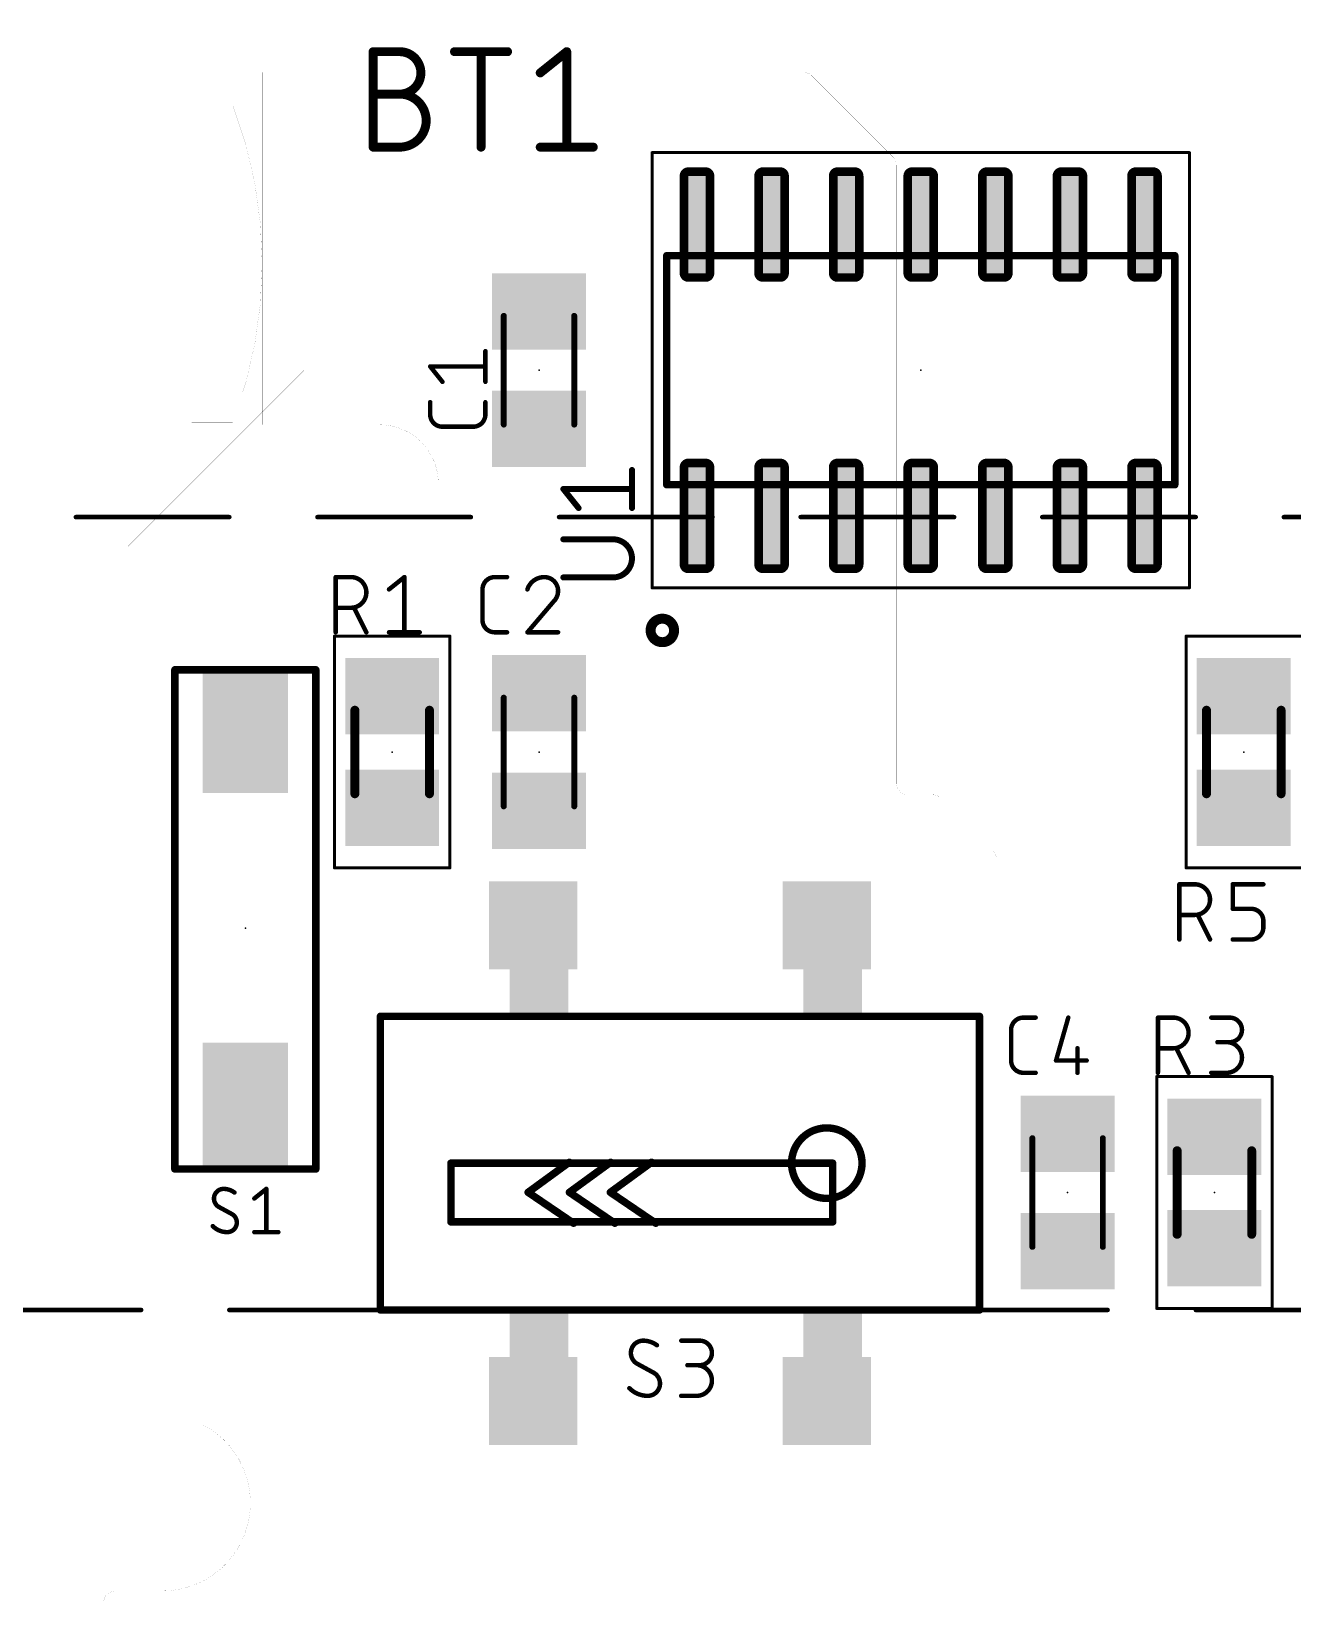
# Model space of a CAD drawing. Extents: x 19 to 519, y 6 to 365.
# Drawn here: x 78.36 to 99.82, y 178.72 to 205.76 of the extents above; entities that cross this region are included whole.
import ezdxf

# ---------------------------------------------------------------- set-up
doc = ezdxf.new("R2010")
doc.units = 0
for name, color, linetype in [('1', 12, 'CONTINUOUS'), ('120', 30, 'CONTINUOUS'), ('20', 31, 'CONTINUOUS'), ('21', 7, 'CONTINUOUS'), ('23', 53, 'CONTINUOUS'), ('25', 7, 'CONTINUOUS'), ('39', 12, 'CONTINUOUS'), ('44', 7, 'CONTINUOUS'), ('47', 7, 'CONTINUOUS'), ('51', 7, 'CONTINUOUS')]:
    doc.layers.add(name, color=color, linetype=linetype)

# ---------------------------------------------------------------- blocks, each defined once
blk = doc.blocks.new('RECT')
blk.add_solid([(-0.5, -0.5), (0.5, -0.5), (-0.5, 0.5), (0.5, 0.5)])
blk = doc.blocks.new('RECT312000X94400R50')
at = {"const_width": 0.1475}
blk.add_lwpolyline([(0.9012, -0.1475), (0.9012, 0.1475, 0.4142), (0.8275, 0.2213), (-0.8275, 0.2213, 0.4142), (-0.9012, 0.1475), (-0.9012, -0.1475, 0.4142), (-0.8275, -0.2213), (0.8275, -0.2213, 0.4142)], format="xyb", close=True, dxfattribs=at)
blk.add_solid([(-0.8529, -0.1729), (0.8529, -0.1729), (-0.8529, 0.1729), (0.8529, 0.1729)])

msp = doc.modelspace()

# ---------------------------------------------------------------- linework, layer by layer
at = {"layer": '120', "const_width": 0.001}
for points in [[(81.2865, 204.5162), (81.2865, 235.0661)], [(79.5865, 182.7161), (79.5865, 234.5661)], [(81.0865, 234.5661), (81.0865, 182.7161)], [(82.2865, 205.0715), (82.2865, 199.0715)], [(91.5037, 205.0715), (82.2865, 205.0715)], [(93.028, 203.6301), (91.6451, 205.0129)], [(81.2865, 204.5162), (81.0865, 204.5162)], [(81.7865, 204.5162), (81.2865, 204.5162)], [(81.7865, 204.5162), (81.7865, 199.1167)], [(93.0865, 197.0414), (93.0865, 203.4887)], [(81.0865, 199.1162), (81.2865, 199.1162)], [(81.2865, 199.1162), (81.7865, 199.1162)], [(81.2865, 182.0428), (81.2865, 199.1162)], [(82.2865, 199.0715), (84.2865, 199.0715)], [(85.2865, 198.0715), (85.2865, 197.0414)], [(93.0865, 197.0414), (85.2865, 197.0414)], [(85.2865, 195.5564), (85.2865, 197.0414)], [(93.0865, 197.0414), (93.0865, 195.5564)], [(93.0865, 195.5564), (85.2865, 195.5564)], [(85.2865, 195.5564), (85.2865, 194.3008)], [(93.0865, 194.3008), (93.0865, 195.5564)], [(93.0865, 194.3008), (85.2865, 194.3008)], [(85.2865, 194.2301), (85.2865, 194.3008)], [(93.0865, 194.2301), (85.2865, 194.2301)], [(85.2865, 194.2301), (85.2865, 178.9161)], [(93.0865, 194.3008), (93.0865, 194.2301)], [(93.0865, 192.9715), (93.0865, 194.2301)], [(93.7037, 192.7715), (93.2865, 192.7715)], [(94.728, 191.8301), (93.8451, 192.7129)], [(94.7865, 175.5185), (94.7865, 191.6887)], [(79.5865, 182.2161), (79.5865, 182.7161)], [(79.5865, 182.7161), (81.0865, 182.7161)], [(81.0865, 182.7161), (81.0865, 182.2161)], [(79.5865, 122.3162), (79.5865, 182.2161)], [(79.5865, 182.2161), (81.0865, 182.2161)], [(81.1276, 182.2161), (81.0865, 182.2161)], [(80.5865, 179.2161), (79.7865, 179.2161)], [(85.2865, 178.9161), (79.5865, 178.9161)], [(85.2865, 178.9161), (85.2865, 144.0161)]]:
    msp.add_lwpolyline(points, dxfattribs=at)
at = {"layer": '120'}
for points, const_width in [([(82.2865, 205.0718, 1), (82.2865, 205.0713)], 0.0005), ([(82.2868, 205.0715, 1), (82.2863, 205.0715)], 0.0005), ([(91.6451, 205.0129, 0.1989), (91.5037, 205.0715)], 0.001), ([(91.5037, 205.0718, 1), (91.5037, 205.0713)], 0.0005), ([(91.5037, 205.0713, 1), (91.5037, 205.0718)], 0.0005), ([(91.6453, 205.0131, 1), (91.6449, 205.0128)], 0.0005), ([(91.6449, 205.0128, 1), (91.6453, 205.0131)], 0.0005), ([(81.0865, 204.5164, 1), (81.0865, 204.5159)], 0.0005), ([(81.2865, 204.5164, 1), (81.2865, 204.5159)], 0.0005), ([(81.2863, 204.5162, 1), (81.2868, 204.5162)], 0.0005), ([(81.2865, 204.5159, 1), (81.2865, 204.5164)], 0.0005), ([(81.7868, 204.5162, 1), (81.7863, 204.5161)], 0.0005), ([(81.7865, 199.1161, 0.1852), (81.7865, 204.5161)], 0.001), ([(81.7868, 204.5162, 1), (81.7863, 204.5162)], 0.0005), ([(81.7865, 204.5159, 1), (81.7865, 204.5164)], 0.0005), ([(93.0865, 203.4887, 0.1989), (93.0279, 203.6301)], 0.001), ([(93.0281, 203.6303, 1), (93.0278, 203.6299)], 0.0005), ([(93.0278, 203.6299, 1), (93.0281, 203.6303)], 0.0005), ([(93.0868, 203.4887, 1), (93.0863, 203.4887)], 0.0005), ([(93.0863, 203.4887, 1), (93.0868, 203.4887)], 0.0005), ([(81.0865, 199.1164, 1), (81.0865, 199.1159)], 0.0005), ([(81.2865, 199.1164, 1), (81.2865, 199.1159)], 0.0005), ([(81.2868, 199.1162, 1), (81.2863, 199.1162)], 0.0005), ([(81.2865, 199.1159, 1), (81.2865, 199.1164)], 0.0005), ([(81.7863, 199.1162, 1), (81.7868, 199.1161)], 0.0005), ([(81.7863, 199.1167, 1), (81.7868, 199.1167)], 0.0005), ([(81.7865, 199.1159, 1), (81.7865, 199.1164)], 0.0005), ([(82.2865, 199.0718, 1), (82.2865, 199.0713)], 0.0005), ([(82.2863, 199.0715, 1), (82.2868, 199.0715)], 0.0005), ([(85.2865, 198.0715, 0.4142), (84.2865, 199.0715)], 0.001), ([(84.2865, 199.0718, 1), (84.2865, 199.0713)], 0.0005), ([(84.2865, 199.0713, 1), (84.2865, 199.0718)], 0.0005), ([(85.2868, 198.0715, 1), (85.2863, 198.0715)], 0.0005), ([(85.2863, 198.0715, 1), (85.2868, 198.0715)], 0.0005), ([(85.2865, 197.0416, 1), (85.2865, 197.0411)], 0.0005), ([(85.2868, 197.0414, 1), (85.2863, 197.0414)], 0.0005), ([(85.2863, 197.0414, 1), (85.2868, 197.0414)], 0.0005), ([(93.0868, 197.0414, 1), (93.0863, 197.0414)], 0.0005), ([(93.0863, 197.0414, 1), (93.0868, 197.0414)], 0.0005), ([(93.0865, 197.0411, 1), (93.0865, 197.0416)], 0.0005), ([(85.2865, 195.5567, 1), (85.2865, 195.5562)], 0.0005), ([(85.2868, 195.5564, 1), (85.2863, 195.5564)], 0.0005), ([(85.2863, 195.5564, 1), (85.2868, 195.5564)], 0.0005), ([(93.0868, 195.5564, 1), (93.0863, 195.5564)], 0.0005), ([(93.0863, 195.5564, 1), (93.0868, 195.5564)], 0.0005), ([(93.0865, 195.5562, 1), (93.0865, 195.5567)], 0.0005), ([(85.2865, 194.3011, 1), (85.2865, 194.3006)], 0.0005), ([(85.2865, 194.2303, 1), (85.2865, 194.2298)], 0.0005), ([(85.2868, 194.3008, 1), (85.2863, 194.3008)], 0.0005), ([(85.2863, 194.3008, 1), (85.2868, 194.3008)], 0.0005), ([(85.2868, 194.2301, 1), (85.2863, 194.2301)], 0.0005), ([(85.2863, 194.2301, 1), (85.2868, 194.2301)], 0.0005), ([(93.0868, 194.3008, 1), (93.0863, 194.3008)], 0.0005), ([(93.0863, 194.3008, 1), (93.0868, 194.3008)], 0.0005), ([(93.0868, 194.2301, 1), (93.0863, 194.2301)], 0.0005), ([(93.0863, 194.2301, 1), (93.0868, 194.2301)], 0.0005), ([(93.0865, 194.3006, 1), (93.0865, 194.3011)], 0.0005), ([(93.0865, 194.2298, 1), (93.0865, 194.2303)], 0.0005), ([(93.0865, 192.9715, 0.4142), (93.2865, 192.7715)], 0.001), ([(93.0868, 192.9715, 1), (93.0863, 192.9715)], 0.0005), ([(93.0863, 192.9715, 1), (93.0868, 192.9715)], 0.0005), ([(93.2865, 192.7718, 1), (93.2865, 192.7713)], 0.0005), ([(93.2865, 192.7713, 1), (93.2865, 192.7718)], 0.0005), ([(93.8451, 192.7129, 0.1989), (93.7037, 192.7715)], 0.001), ([(93.7037, 192.7718, 1), (93.7037, 192.7713)], 0.0005), ([(93.7037, 192.7713, 1), (93.7037, 192.7718)], 0.0005), ([(93.8453, 192.7131, 1), (93.8449, 192.7128)], 0.0005), ([(93.8449, 192.7128, 1), (93.8453, 192.7131)], 0.0005), ([(94.7865, 191.6887, 0.1989), (94.7279, 191.8301)], 0.001), ([(94.7281, 191.8303, 1), (94.7278, 191.8299)], 0.0005), ([(94.7278, 191.8299, 1), (94.7281, 191.8303)], 0.0005), ([(94.7868, 191.6887, 1), (94.7863, 191.6887)], 0.0005), ([(94.7863, 191.6887, 1), (94.7868, 191.6887)], 0.0005), ([(79.5865, 182.7164, 1), (79.5865, 182.7159)], 0.0005), ([(79.5868, 182.7161, 1), (79.5863, 182.7161)], 0.0005), ([(79.5863, 182.7161, 1), (79.5868, 182.7161)], 0.0005), ([(81.0868, 182.7161, 1), (81.0863, 182.7161)], 0.0005), ([(81.0863, 182.7161, 1), (81.0868, 182.7161)], 0.0005), ([(81.0865, 182.7159, 1), (81.0865, 182.7164)], 0.0005), ([(79.5865, 182.2164, 1), (79.5865, 182.2159)], 0.0005), ([(79.5868, 182.2161, 1), (79.5863, 182.2161)], 0.0005), ([(79.5863, 182.2161, 1), (79.5868, 182.2161)], 0.0005), ([(80.5865, 179.2161, 0.7826), (81.2865, 182.0428)], 0.001), ([(81.0865, 182.2164, 1), (81.0865, 182.2159)], 0.0005), ([(81.0863, 182.2161, 1), (81.0868, 182.2161)], 0.0005), ([(81.0865, 182.2159, 1), (81.0865, 182.2164)], 0.0005), ([(81.1276, 182.2159, 1), (81.1276, 182.2164)], 0.0005), ([(81.2866, 182.043, 1), (81.2864, 182.0426)], 0.0005), ([(81.2863, 182.0428, 1), (81.2868, 182.0428)], 0.0005), ([(79.7865, 179.2161, 0.4142), (79.5865, 179.0161)], 0.001), ([(79.7865, 179.2164, 1), (79.7865, 179.2159)], 0.0005), ([(79.7865, 179.2159, 1), (79.7865, 179.2164)], 0.0005), ([(80.5865, 179.2164, 1), (80.5865, 179.2159)], 0.0005), ([(80.5865, 179.2159, 1), (80.5865, 179.2164)], 0.0005), ([(79.5865, 178.9164, 1), (79.5865, 178.9159)], 0.0005), ([(79.5863, 179.0161, 1), (79.5868, 179.0161)], 0.0005), ([(85.2868, 178.9161, 1), (85.2863, 178.9161)], 0.0005), ([(85.2863, 178.9161, 1), (85.2868, 178.9161)], 0.0005), ([(85.2865, 178.9159, 1), (85.2865, 178.9164)], 0.0005)]:
    msp.add_lwpolyline(points, format="xyb", dxfattribs=dict(at, const_width=const_width))
at = {"layer": '20', "const_width": 0.001}
for points in [[(83, 204), (80, 207)], [(83, 200), (83, 204)], [(83, 200), (80, 197)], [(80, 197), (80, 184)], [(80, 184), (84, 180)], [(84, 180), (122, 180)]]:
    msp.add_lwpolyline(points, dxfattribs=at)
at = {"layer": '20'}
for points, const_width in [([(83.0002, 204, 1), (82.9998, 204)], 0.0005), ([(82.9998, 203.9998, 1), (83.0002, 204.0002)], 0.0005), ([(83.0002, 199.9998, 1), (82.9998, 200.0002)], 0.0005), ([(82.9998, 200, 1), (83.0002, 200)], 0.0005), ([(79.9998, 197.0002, 1), (80.0002, 196.9998)], 0.0005), ([(80.0002, 197, 1), (79.9998, 197)], 0.0005), ([(91.9, 185.9, 1), (91.9, 187.1, 1), (91.9, 185.9)], 0.001), ([(80.0002, 184.0002, 1), (79.9998, 183.9998)], 0.0005), ([(79.9998, 184, 1), (80.0002, 184)], 0.0005), ([(84, 180.0002, 1), (84, 179.9998)], 0.0005), ([(83.9998, 179.9998, 1), (84.0002, 180.0002)], 0.0005)]:
    msp.add_lwpolyline(points, format="xyb", dxfattribs=dict(at, const_width=const_width))
at = {"layer": '21'}
for points, const_width in [([(89.175, 198.05), (89.175, 201.95)], 0.127), ([(97.825, 198.05), (97.825, 201.95)], 0.127), ([(80.8, 194.9), (83.2, 194.9)], 0.127), ([(80.8, 186.4), (80.8, 194.9)], 0.127), ([(83.2, 194.9), (83.2, 186.4)], 0.127), ([(84.3, 184), (84.3, 189)], 0.127), ([(84.3, 189), (94.5, 189)], 0.127), ([(94.5, 189), (94.5, 184)], 0.127), ([(83.2, 186.4), (80.8, 186.4)], 0.127), ([(92, 186.5), (85.5, 186.5)], 0.127), ([(85.5, 186.5), (85.5, 185.5)], 0.127), ([(86.8143, 186.0032), (87.5156, 186.5146)], 0.127), ([(87.5171, 186.0032), (88.2184, 186.5146)], 0.127), ([(88.2143, 186.0032), (88.9156, 186.5146)], 0.127), ([(92, 185.5), (92, 186.5)], 0.127), ([(82.1527, 185.8982), (82.3573, 186.0619)], 0.0762), ([(82.3573, 186.0619), (82.3573, 185.3253)], 0.0762), ([(87.5886, 185.4773), (86.8143, 186.0032)], 0.127), ([(88.2915, 185.4773), (87.5171, 186.0032)], 0.127), ([(88.9886, 185.4773), (88.2143, 186.0032)], 0.127), ([(81.7729, 185.6322), (81.5478, 185.755)], 0.0762), ([(85.5, 185.5), (92, 185.5)], 0.127), ([(82.1527, 185.3253), (82.5619, 185.3253)], 0.0762), ([(94.5, 184), (84.3, 184)], 0.127)]:
    msp.add_lwpolyline(points, dxfattribs=dict(at, const_width=const_width))
for points, const_width in [([(89.2068, 201.95, 1), (89.1433, 201.95)], 0.0635), ([(97.8568, 201.95, 1), (97.7933, 201.95)], 0.0635), ([(89.1433, 198.05, 1), (89.2068, 198.05)], 0.0635), ([(97.7933, 198.05, 1), (97.8568, 198.05)], 0.0635), ([(89.1, 195.37, 1), (89.1, 195.77, 1), (89.1, 195.37)], 0.15), ([(80.8317, 194.9, 1), (80.7682, 194.9)], 0.0635), ([(80.8, 194.9317, 1), (80.8, 194.8683)], 0.0635), ([(83.2318, 194.9, 1), (83.1683, 194.9)], 0.0635), ([(83.2, 194.8683, 1), (83.2, 194.9317)], 0.0635), ([(84.3317, 189, 1), (84.2682, 189)], 0.0635), ([(84.3, 189.0317, 1), (84.3, 188.9683)], 0.0635), ([(94.5318, 189, 1), (94.4682, 189)], 0.0635), ([(94.5, 188.9683, 1), (94.5, 189.0317)], 0.0635), ([(80.7682, 186.4, 1), (80.8317, 186.4)], 0.0635), ([(80.8, 186.4317, 1), (80.8, 186.3683)], 0.0635), ([(83.1683, 186.4, 1), (83.2318, 186.4)], 0.0635), ([(83.2, 186.3683, 1), (83.2, 186.4317)], 0.0635), ([(85.5318, 186.5, 1), (85.4682, 186.5)], 0.0635), ([(85.5, 186.5317, 1), (85.5, 186.4683)], 0.0635), ([(87.5343, 186.489, 1), (87.4969, 186.5403)], 0.0635), ([(88.2371, 186.489, 1), (88.1997, 186.5403)], 0.0635), ([(88.9343, 186.489, 1), (88.8969, 186.5403)], 0.0635), ([(92.0318, 186.5, 1), (91.9682, 186.5)], 0.0635), ([(92, 186.4683, 1), (92, 186.5317)], 0.0635), ([(81.6297, 186.0619, 0.4142), (81.466, 185.8982)], 0.0762), ([(81.8138, 186.0005, 0.1623), (81.6297, 186.0619)], 0.0762), ([(81.6297, 186.0809, 1), (81.6297, 186.0429)], 0.0381), ([(81.6297, 186.0428, 1), (81.6297, 186.0809)], 0.0381), ([(82.3763, 186.0619, 1), (82.3382, 186.0619)], 0.0381), ([(82.3692, 186.047, 1), (82.3454, 186.0768)], 0.0381), ([(86.8321, 186.0295, 1), (86.7964, 185.977)], 0.0635), ([(87.5349, 186.0295, 1), (87.4993, 185.977)], 0.0635), ([(88.2321, 186.0295, 1), (88.1964, 185.977)], 0.0635), ([(81.466, 185.8982, 0.2656), (81.5478, 185.755)], 0.0762), ([(81.485, 185.8982, 1), (81.447, 185.8982)], 0.0381), ([(81.447, 185.8982, 1), (81.4851, 185.8982)], 0.0381), ([(81.8024, 185.9853, 1), (81.8253, 186.0158)], 0.0381), ([(82.1408, 185.9131, 1), (82.1646, 185.8833)], 0.0381), ([(86.7956, 186.0289, 1), (86.833, 185.9776)], 0.0635), ([(87.4984, 186.0289, 1), (87.5358, 185.9776)], 0.0635), ([(88.1956, 186.0289, 1), (88.233, 185.9776)], 0.0635), ([(81.557, 185.7717, 1), (81.5387, 185.7383)], 0.0381), ([(81.5382, 185.7386, 1), (81.5575, 185.7714)], 0.0381), ([(81.6911, 185.3253, 0.4142), (81.8548, 185.489)], 0.0762), ([(81.8548, 185.489, 0.2656), (81.7729, 185.6322)], 0.0762), ([(81.7826, 185.6486, 1), (81.7632, 185.6158)], 0.0381), ([(81.7638, 185.6155, 1), (81.782, 185.6489)], 0.0381), ([(81.8738, 185.489, 1), (81.8357, 185.489)], 0.0381), ([(85.4682, 185.5, 1), (85.5318, 185.5)], 0.0635), ([(85.5, 185.5317, 1), (85.5, 185.4683)], 0.0635), ([(87.5708, 185.451, 1), (87.6065, 185.5035)], 0.0635), ([(88.2736, 185.451, 1), (88.3093, 185.5035)], 0.0635), ([(88.9708, 185.451, 1), (89.0065, 185.5035)], 0.0635), ([(91.9682, 185.5, 1), (92.0318, 185.5)], 0.0635), ([(92, 185.4683, 1), (92, 185.5317)], 0.0635), ([(81.4455, 185.4276, 0.2), (81.6911, 185.3253)], 0.0762), ([(81.4591, 185.441, 1), (81.432, 185.4142)], 0.0381), ([(81.6911, 185.3443, 1), (81.6911, 185.3062)], 0.0381), ([(81.6911, 185.3063, 1), (81.6911, 185.3443)], 0.0381), ([(81.8357, 185.489, 1), (81.8738, 185.489)], 0.0381), ([(82.1527, 185.3443, 1), (82.1527, 185.3063)], 0.0381), ([(82.3382, 185.3253, 1), (82.3763, 185.3253)], 0.0381), ([(82.5619, 185.3063, 1), (82.5619, 185.3443)], 0.0381), ([(84.2682, 184, 1), (84.3317, 184)], 0.0635), ([(84.3, 184.0317, 1), (84.3, 183.9683)], 0.0635), ([(94.4682, 184, 1), (94.5318, 184)], 0.0635), ([(94.5, 183.9683, 1), (94.5, 184.0317)], 0.0635)]:
    msp.add_lwpolyline(points, format="xyb", dxfattribs=dict(at, const_width=const_width))
at = {"layer": '23'}
for p in [(87, 200), (93.5, 200), (84.5, 193.5), (87, 193.5), (99, 193.5), (82, 190.5), (96, 186), (98.5, 186), (92, 184)]:
    msp.add_point(p, dxfattribs=at)
at = {"layer": '25'}
for points, const_width in [([(84.1761, 203.7982), (84.1761, 205.4238)], 0.1524), ([(84.1761, 205.4238), (84.6276, 205.4238)], 0.1524), ([(85.5618, 205.4238), (86.4649, 205.4238)], 0.1524), ([(86.0133, 203.7982), (86.0133, 205.4238)], 0.1524), ([(87.0207, 205.0626), (87.4722, 205.4238)], 0.1524), ([(87.4722, 205.4238), (87.4722, 203.7982)], 0.1524), ([(84.1761, 204.7013), (84.6276, 204.7013)], 0.1524), ([(84.6276, 203.7982), (84.1761, 203.7982)], 0.1524), ([(87.0207, 203.7982), (87.9238, 203.7982)], 0.1524), ([(86.0869, 199.8027), (86.0869, 200.3248)], 0.0762), ([(85.3559, 199.8027), (85.1471, 200.0637)], 0.0762), ([(85.1471, 200.0637), (86.0869, 200.0637)], 0.0762), ([(85.1471, 199.2469), (85.1471, 199.4558)], 0.0762), ([(86.0869, 199.4558), (86.0869, 199.2469)], 0.0762), ([(85.8781, 199.0381), (85.3559, 199.0381)], 0.0762), ([(88.5829, 197.6534), (88.5829, 198.3025)], 0.1016), ([(87.6741, 197.6534), (87.4145, 197.978)], 0.1016), ([(87.4145, 197.978), (88.5829, 197.978)], 0.1016), ([(88.2583, 197.1214), (87.4145, 197.1214)], 0.1016), ([(83.5381, 195.5381), (83.5381, 196.4779)], 0.0762), ([(83.5381, 196.4779), (83.7992, 196.4779)], 0.0762), ([(84.4468, 196.2691), (84.7078, 196.4779)], 0.0762), ([(84.7078, 196.4779), (84.7078, 195.5381)], 0.0762), ([(86.2469, 196.4779), (86.4558, 196.4779)], 0.0762), ([(87.4145, 196.4723), (88.2583, 196.4723)], 0.1016), ([(86.0381, 195.7469), (86.0381, 196.2691)], 0.0762), ([(87.2465, 196.0602), (86.8027, 195.5381)], 0.0762), ([(83.7992, 195.9558), (83.5381, 195.9558)], 0.0762), ([(84.0602, 195.5381), (83.8514, 195.9558)], 0.0762), ([(84.4468, 195.5381), (84.9689, 195.5381)], 0.0762), ([(86.4558, 195.5381), (86.2469, 195.5381)], 0.0762), ([(86.8027, 195.5381), (87.3248, 195.5381)], 0.0762), ([(97.9031, 190.3081), (97.9031, 191.2479)], 0.0762), ([(97.9031, 191.2479), (98.1642, 191.2479)], 0.0762), ([(98.8118, 190.8302), (98.8118, 191.2479)], 0.0762), ([(98.8118, 191.2479), (99.3339, 191.2479)], 0.0762), ([(98.1642, 190.7258), (97.9031, 190.7258)], 0.0762), ([(98.4252, 190.3081), (98.2164, 190.7258)], 0.0762), ([(99.1251, 190.8302), (98.8118, 190.8302)], 0.0762), ([(99.3339, 190.5169), (99.3339, 190.6214)], 0.0762), ([(98.8118, 190.3081), (99.1251, 190.3081)], 0.0762), ([(95.0381, 188.2469), (95.0381, 188.7691)], 0.0762), ([(95.2469, 188.9779), (95.4558, 188.9779)], 0.0762), ([(96.0115, 188.9779), (95.8027, 188.2469)], 0.0762), ([(97.5381, 188.0381), (97.5381, 188.9779)], 0.0762), ([(97.5381, 188.9779), (97.7992, 188.9779)], 0.0762), ([(98.4468, 188.9779), (98.7601, 188.9779)], 0.0762), ([(98.7601, 188.5602), (98.5512, 188.5602)], 0.0762), ([(95.8027, 188.2469), (96.3248, 188.2469)], 0.0762), ([(96.1681, 188.4558), (96.1681, 188.0381)], 0.0762), ([(97.7992, 188.4558), (97.5381, 188.4558)], 0.0762), ([(98.0602, 188.0381), (97.8514, 188.4558)], 0.0762), ([(95.4558, 188.0381), (95.2469, 188.0381)], 0.0762), ([(98.4468, 188.0381), (98.7078, 188.0381)], 0.0762), ([(89.422, 183.4779), (89.7353, 183.4779)], 0.0762), ([(88.9558, 182.9297), (88.6686, 183.0863)], 0.0762), ([(89.7353, 183.0602), (89.5264, 183.0602)], 0.0762), ([(89.422, 182.5381), (89.6831, 182.5381)], 0.0762)]:
    msp.add_lwpolyline(points, dxfattribs=dict(at, const_width=const_width))
for points, const_width in [([(84.2142, 205.4238, 1), (84.138, 205.4238)], 0.0762), ([(84.1761, 205.4619, 1), (84.1761, 205.3857)], 0.0762), ([(84.6276, 204.7013, 1), (84.6276, 205.4238)], 0.1524), ([(84.6276, 205.4619, 1), (84.6276, 205.3857)], 0.0762), ([(84.6276, 205.3857, 1), (84.6276, 205.4619)], 0.0762), ([(85.5618, 205.4619, 1), (85.5618, 205.3857)], 0.0762), ([(86.0514, 205.4238, 1), (85.9752, 205.4238)], 0.0762), ([(86.4649, 205.3857, 1), (86.4649, 205.4619)], 0.0762), ([(87.5103, 205.4238, 1), (87.4341, 205.4238)], 0.0762), ([(87.496, 205.394, 1), (87.4484, 205.4536)], 0.0762), ([(86.9969, 205.0923, 1), (87.0445, 205.0328)], 0.0762), ([(84.1761, 204.7394, 1), (84.1761, 204.6632)], 0.0762), ([(84.6276, 203.7982, 1), (84.6276, 204.7013)], 0.1524), ([(84.6276, 204.7394, 1), (84.6276, 204.6632)], 0.0762), ([(84.6276, 204.7394, 1), (84.6276, 204.6632)], 0.0762), ([(84.6276, 204.6632, 1), (84.6276, 204.7394)], 0.0762), ([(84.1761, 203.8363, 1), (84.1761, 203.7601)], 0.0762), ([(84.138, 203.7982, 1), (84.2142, 203.7982)], 0.0762), ([(84.6276, 203.8363, 1), (84.6276, 203.7601)], 0.0762), ([(84.6276, 203.7601, 1), (84.6276, 203.8363)], 0.0762), ([(85.9752, 203.7982, 1), (86.0514, 203.7982)], 0.0762), ([(87.0207, 203.8363, 1), (87.0207, 203.7601)], 0.0762), ([(87.4341, 203.7982, 1), (87.5103, 203.7982)], 0.0762), ([(87.9238, 203.7601, 1), (87.9238, 203.8363)], 0.0762), ([(86.1059, 200.3248, 1), (86.0679, 200.3248)], 0.0381), ([(85.162, 200.0756, 1), (85.1322, 200.0518)], 0.0381), ([(85.1471, 200.0828, 1), (85.1471, 200.0447)], 0.0381), ([(86.0869, 200.0447, 1), (86.0869, 200.0828)], 0.0381), ([(85.3411, 199.7908, 1), (85.3708, 199.8146)], 0.0381), ([(86.0679, 199.8027, 1), (86.1059, 199.8027)], 0.0381), ([(85.1662, 199.4558, 1), (85.1281, 199.4558)], 0.0381), ([(86.1059, 199.4558, 1), (86.0679, 199.4558)], 0.0381), ([(85.1471, 199.2469, 0.4142), (85.3559, 199.0381)], 0.0762), ([(85.1661, 199.2469, 1), (85.128, 199.2469)], 0.0381), ([(85.1281, 199.2469, 1), (85.1662, 199.2469)], 0.0381), ([(85.3559, 199.0572, 1), (85.3559, 199.0191)], 0.0381), ([(85.3559, 199.0191, 1), (85.3559, 199.0572)], 0.0381), ([(85.8781, 199.0381, 0.4142), (86.0869, 199.2469)], 0.0762), ([(85.8781, 199.0572, 1), (85.8781, 199.0191)], 0.0381), ([(85.8781, 199.0191, 1), (85.8781, 199.0572)], 0.0381), ([(86.1059, 199.2469, 1), (86.0679, 199.2469)], 0.0381), ([(86.0679, 199.2469, 1), (86.1059, 199.2469)], 0.0381), ([(88.6083, 198.3025, 1), (88.5575, 198.3025)], 0.0508), ([(87.4145, 198.0034, 1), (87.4145, 197.9526)], 0.0508), ([(87.4343, 197.9938, 1), (87.3947, 197.9621)], 0.0508), ([(88.5829, 197.9526, 1), (88.5829, 198.0034)], 0.0508), ([(87.6543, 197.6375, 1), (87.694, 197.6693)], 0.0508), ([(88.5575, 197.6534, 1), (88.6083, 197.6534)], 0.0508), ([(87.4145, 197.1468, 1), (87.4145, 197.096)], 0.0508), ([(88.2583, 196.4723, 1), (88.2583, 197.1214)], 0.1016), ([(88.2583, 197.1468, 1), (88.2583, 197.096)], 0.0508), ([(88.2583, 197.096, 1), (88.2583, 197.1468)], 0.0508), ([(83.5571, 196.4779, 1), (83.5191, 196.4779)], 0.0381), ([(83.5381, 196.4969, 1), (83.5381, 196.4589)], 0.0381), ([(83.7992, 195.9558, 1), (83.7992, 196.4779)], 0.0762), ([(83.7992, 196.4969, 1), (83.7992, 196.4589)], 0.0381), ([(83.7992, 196.4589, 1), (83.7992, 196.4969)], 0.0381), ([(84.7269, 196.4779, 1), (84.6888, 196.4779)], 0.0381), ([(84.7197, 196.463, 1), (84.6959, 196.4928)], 0.0381), ([(86.2469, 196.4779, 0.4142), (86.0381, 196.2691)], 0.0762), ([(86.2469, 196.4969, 1), (86.2469, 196.4589)], 0.0381), ([(86.2469, 196.4589, 1), (86.2469, 196.4969)], 0.0381), ([(86.4558, 196.4589, 1), (86.4558, 196.4969)], 0.0381), ([(87.0898, 196.4779, 0.3252), (86.8027, 196.2691)], 0.0762), ([(87.3248, 196.243, 0.4142), (87.0898, 196.4779)], 0.0762), ([(87.0898, 196.4969, 1), (87.0898, 196.4589)], 0.0381), ([(87.0898, 196.4589, 1), (87.0898, 196.4969)], 0.0381), ([(87.4145, 196.4977, 1), (87.4145, 196.4469)], 0.0508), ([(88.2583, 196.4977, 1), (88.2583, 196.4469)], 0.0508), ([(88.2583, 196.4469, 1), (88.2583, 196.4977)], 0.0508), ([(84.4349, 196.2839, 1), (84.4587, 196.2542)], 0.0381), ([(86.0571, 196.2691, 1), (86.0191, 196.2691)], 0.0381), ([(86.0191, 196.2691, 1), (86.0571, 196.2691)], 0.0381), ([(86.7845, 196.2749, 1), (86.8208, 196.2632)], 0.0381), ([(87.2333, 196.074, 1), (87.2596, 196.0464)], 0.0381), ([(87.2465, 196.0602, 0.2052), (87.3248, 196.243)], 0.0762), ([(87.261, 196.0479, 1), (87.2319, 196.0725)], 0.0381), ([(87.3438, 196.2429, 1), (87.3057, 196.243)], 0.0381), ([(87.3057, 196.243, 1), (87.3438, 196.243)], 0.0381), ([(83.5381, 195.9748, 1), (83.5381, 195.9367)], 0.0381), ([(83.7992, 195.9748, 1), (83.7992, 195.9367)], 0.0381), ([(83.7992, 195.9367, 1), (83.7992, 195.9748)], 0.0381), ([(83.8684, 195.9643, 1), (83.8343, 195.9473)], 0.0381), ([(83.5191, 195.5381, 1), (83.5571, 195.5381)], 0.0381), ([(84.0432, 195.5296, 1), (84.0772, 195.5466)], 0.0381), ([(84.4468, 195.5572, 1), (84.4468, 195.5191)], 0.0381), ([(84.6888, 195.5381, 1), (84.7269, 195.5381)], 0.0381), ([(84.9689, 195.5191, 1), (84.9689, 195.5572)], 0.0381), ([(86.0381, 195.7469, 0.4142), (86.2469, 195.5381)], 0.0762), ([(86.0571, 195.7469, 1), (86.0191, 195.7469)], 0.0381), ([(86.0191, 195.7469, 1), (86.0571, 195.7469)], 0.0381), ([(86.2469, 195.5572, 1), (86.2469, 195.5191)], 0.0381), ([(86.2469, 195.5191, 1), (86.2469, 195.5572)], 0.0381), ([(86.4558, 195.5191, 1), (86.4558, 195.5572)], 0.0381), ([(86.8027, 195.5572, 1), (86.8027, 195.5191)], 0.0381), ([(86.7882, 195.5504, 1), (86.8172, 195.5258)], 0.0381), ([(87.3248, 195.5191, 1), (87.3248, 195.5572)], 0.0381), ([(97.9031, 191.267, 1), (97.9031, 191.2289)], 0.0381), ([(97.9222, 191.2479, 1), (97.8841, 191.2479)], 0.0381), ([(98.1642, 190.7258, 1), (98.1642, 191.2479)], 0.0762), ([(98.1642, 191.267, 1), (98.1642, 191.2289)], 0.0381), ([(98.1642, 191.2289, 1), (98.1642, 191.267)], 0.0381), ([(98.8308, 191.2479, 1), (98.7927, 191.2479)], 0.0381), ([(98.8118, 191.267, 1), (98.8118, 191.2289)], 0.0381), ([(99.3339, 191.2289, 1), (99.3339, 191.267)], 0.0381), ([(97.9031, 190.7448, 1), (97.9031, 190.7067)], 0.0381), ([(98.1642, 190.7448, 1), (98.1642, 190.7067)], 0.0381), ([(98.1642, 190.7067, 1), (98.1642, 190.7448)], 0.0381), ([(98.2334, 190.7343, 1), (98.1993, 190.7173)], 0.0381), ([(98.8118, 190.8493, 1), (98.8118, 190.8112)], 0.0381), ([(98.7927, 190.8302, 1), (98.8308, 190.8302)], 0.0381), ([(99.3339, 190.6214, 0.4142), (99.1251, 190.8302)], 0.0762), ([(99.1251, 190.8493, 1), (99.1251, 190.8112)], 0.0381), ([(99.1251, 190.8112, 1), (99.1251, 190.8493)], 0.0381), ([(99.1251, 190.3081, 0.4142), (99.3339, 190.5169)], 0.0762), ([(99.3529, 190.6214, 1), (99.3149, 190.6214)], 0.0381), ([(99.3149, 190.6214, 1), (99.3529, 190.6214)], 0.0381), ([(99.3529, 190.5169, 1), (99.3149, 190.5169)], 0.0381), ([(99.3149, 190.5169, 1), (99.3529, 190.5169)], 0.0381), ([(97.8841, 190.3081, 1), (97.9222, 190.3081)], 0.0381), ([(98.4082, 190.2996, 1), (98.4422, 190.3166)], 0.0381), ([(98.8118, 190.3271, 1), (98.8118, 190.2891)], 0.0381), ([(99.1251, 190.3271, 1), (99.1251, 190.2891)], 0.0381), ([(99.1251, 190.2891, 1), (99.1251, 190.3271)], 0.0381), ([(95.2469, 188.9779, 0.4142), (95.0381, 188.7691)], 0.0762), ([(95.0571, 188.7691, 1), (95.0191, 188.7691)], 0.0381), ([(95.0191, 188.7691, 1), (95.0571, 188.7691)], 0.0381), ([(95.2469, 188.9969, 1), (95.2469, 188.9589)], 0.0381), ([(95.2469, 188.9589, 1), (95.2469, 188.9969)], 0.0381), ([(95.4558, 188.9589, 1), (95.4558, 188.9969)], 0.0381), ([(96.0298, 188.9727, 1), (95.9932, 188.9831)], 0.0381), ([(97.5571, 188.9779, 1), (97.5191, 188.9779)], 0.0381), ([(97.5381, 188.9969, 1), (97.5381, 188.9589)], 0.0381), ([(97.7992, 188.4558, 1), (97.7992, 188.9779)], 0.0762), ([(97.7992, 188.9969, 1), (97.7992, 188.9589)], 0.0381), ([(97.7992, 188.9589, 1), (97.7992, 188.9969)], 0.0381), ([(98.4468, 188.9969, 1), (98.4468, 188.9589)], 0.0381), ([(98.7601, 188.5602, 1), (98.7601, 188.9779)], 0.0762), ([(98.7601, 188.9969, 1), (98.7601, 188.9589)], 0.0381), ([(98.7601, 188.9589, 1), (98.7601, 188.9969)], 0.0381), ([(98.5512, 188.5793, 1), (98.5512, 188.5412)], 0.0381), ([(98.7078, 188.0381, 1), (98.7078, 188.5602)], 0.0762), ([(98.7078, 188.5793, 1), (98.7078, 188.5412)], 0.0381), ([(98.7601, 188.5793, 1), (98.7601, 188.5412)], 0.0381), ([(98.7601, 188.5412, 1), (98.7601, 188.5793)], 0.0381), ([(95.0381, 188.2469, 0.4142), (95.2469, 188.0381)], 0.0762), ([(95.0571, 188.2469, 1), (95.0191, 188.2469)], 0.0381), ([(95.0191, 188.2469, 1), (95.0571, 188.2469)], 0.0381), ([(95.8027, 188.266, 1), (95.8027, 188.2279)], 0.0381), ([(95.7844, 188.2522, 1), (95.821, 188.2417)], 0.0381), ([(96.1872, 188.4558, 1), (96.1491, 188.4558)], 0.0381), ([(96.3248, 188.2279, 1), (96.3248, 188.266)], 0.0381), ([(97.5381, 188.4748, 1), (97.5381, 188.4367)], 0.0381), ([(97.7992, 188.4748, 1), (97.7992, 188.4367)], 0.0381), ([(97.7992, 188.4367, 1), (97.7992, 188.4748)], 0.0381), ([(97.8684, 188.4643, 1), (97.8343, 188.4473)], 0.0381), ([(95.2469, 188.0572, 1), (95.2469, 188.0191)], 0.0381), ([(95.2469, 188.0191, 1), (95.2469, 188.0572)], 0.0381), ([(95.4558, 188.0191, 1), (95.4558, 188.0572)], 0.0381), ([(96.1491, 188.0381, 1), (96.1872, 188.0381)], 0.0381), ([(97.5191, 188.0381, 1), (97.5571, 188.0381)], 0.0381), ([(98.0432, 188.0296, 1), (98.0772, 188.0466)], 0.0381), ([(98.4468, 188.0572, 1), (98.4468, 188.0191)], 0.0381), ([(98.7078, 188.0572, 1), (98.7078, 188.0191)], 0.0381), ([(98.7078, 188.0191, 1), (98.7078, 188.0572)], 0.0381), ([(88.773, 183.4779, 0.4142), (88.5642, 183.2691)], 0.0762), ([(89.008, 183.3996, 0.1623), (88.773, 183.4779)], 0.0762), ([(88.7731, 183.4969, 1), (88.773, 183.4589)], 0.0381), ([(88.773, 183.4588, 1), (88.7731, 183.4969)], 0.0381), ([(88.9966, 183.3843, 1), (89.0194, 183.4148)], 0.0381), ([(89.422, 183.4969, 1), (89.422, 183.4589)], 0.0381), ([(89.7353, 183.0602, 1), (89.7353, 183.4779)], 0.0762), ([(89.7353, 183.4969, 1), (89.7353, 183.4589)], 0.0381), ([(89.7353, 183.4589, 1), (89.7353, 183.4969)], 0.0381), ([(88.5642, 183.2691, 0.2656), (88.6686, 183.0863)], 0.0762), ([(88.5833, 183.2691, 1), (88.5452, 183.2691)], 0.0381), ([(88.5452, 183.2691, 1), (88.5833, 183.2691)], 0.0381), ([(88.6777, 183.103, 1), (88.6595, 183.0696)], 0.0381), ([(88.659, 183.0699, 1), (88.6783, 183.1027)], 0.0381), ([(89.5264, 183.0793, 1), (89.5264, 183.0412)], 0.0381), ([(89.6831, 182.5381, 1), (89.6831, 183.0602)], 0.0762), ([(89.6831, 183.0793, 1), (89.6831, 183.0412)], 0.0381), ([(89.7353, 183.0793, 1), (89.7353, 183.0412)], 0.0381), ([(89.7353, 183.0412, 1), (89.7353, 183.0793)], 0.0381), ([(89.0602, 182.7469, 0.2656), (88.9558, 182.9297)], 0.0762), ([(88.9655, 182.9461, 1), (88.9461, 182.9133)], 0.0381), ([(88.9467, 182.913, 1), (88.9649, 182.9464)], 0.0381), ([(88.5381, 182.6686, 0.2), (88.8514, 182.5381)], 0.0762), ([(88.5516, 182.682, 1), (88.5246, 182.6552)], 0.0381), ([(88.8514, 182.5381, 0.4142), (89.0602, 182.7469)], 0.0762), ([(88.8514, 182.5572, 1), (88.8514, 182.5191)], 0.0381), ([(88.8514, 182.5191, 1), (88.8514, 182.5571)], 0.0381), ([(89.0793, 182.7469, 1), (89.0412, 182.7469)], 0.0381), ([(89.0412, 182.7469, 1), (89.0793, 182.7469)], 0.0381), ([(89.422, 182.5572, 1), (89.422, 182.5191)], 0.0381), ([(89.6831, 182.5572, 1), (89.6831, 182.5191)], 0.0381), ([(89.6831, 182.5191, 1), (89.6831, 182.5572)], 0.0381)]:
    msp.add_lwpolyline(points, format="xyb", dxfattribs=dict(at, const_width=const_width))
at = {"layer": '39'}
for points, const_width in [([(88.925, 196.295), (88.925, 203.705)], 0.05), ([(88.925, 203.705), (98.075, 203.705)], 0.05), ([(98.075, 196.295), (98.075, 203.705)], 0.05), ([(88.925, 196.295), (98.075, 196.295)], 0.05), ([(83.517, 191.527), (83.517, 195.473)], 0.0508), ([(83.517, 195.473), (85.483, 195.473)], 0.0508), ([(85.483, 195.473), (85.483, 191.527)], 0.0508), ([(98.017, 191.527), (98.017, 195.473)], 0.0508), ([(98.017, 195.473), (99.983, 195.473)], 0.0508), ([(85.483, 191.527), (83.517, 191.527)], 0.0508), ([(99.983, 191.527), (98.017, 191.527)], 0.0508), ([(97.517, 184.027), (97.517, 187.973)], 0.0508), ([(97.517, 187.973), (99.483, 187.973)], 0.0508), ([(99.483, 187.973), (99.483, 184.027)], 0.0508), ([(99.483, 184.027), (97.517, 184.027)], 0.0508)]:
    msp.add_lwpolyline(points, dxfattribs=dict(at, const_width=const_width))
for points, const_width in [([(88.9375, 203.705, 1), (88.9125, 203.705)], 0.025), ([(88.925, 203.7175, 1), (88.925, 203.6925)], 0.025), ([(98.0875, 203.705, 1), (98.0625, 203.705)], 0.025), ([(98.075, 203.6925, 1), (98.075, 203.7175)], 0.025), ([(88.925, 196.3075, 1), (88.925, 196.2825)], 0.025), ([(88.9125, 196.295, 1), (88.9375, 196.295)], 0.025), ([(98.0625, 196.295, 1), (98.0875, 196.295)], 0.025), ([(98.075, 196.2825, 1), (98.075, 196.3075)], 0.025), ([(83.5297, 195.473, 1), (83.5043, 195.473)], 0.0254), ([(83.517, 195.4857, 1), (83.517, 195.4603)], 0.0254), ([(85.4957, 195.473, 1), (85.4703, 195.473)], 0.0254), ([(85.483, 195.4603, 1), (85.483, 195.4857)], 0.0254), ([(98.0297, 195.473, 1), (98.0043, 195.473)], 0.0254), ([(98.017, 195.4857, 1), (98.017, 195.4603)], 0.0254), ([(83.517, 191.5397, 1), (83.517, 191.5143)], 0.0254), ([(83.5043, 191.527, 1), (83.5297, 191.527)], 0.0254), ([(85.4703, 191.527, 1), (85.4957, 191.527)], 0.0254), ([(85.483, 191.5143, 1), (85.483, 191.5397)], 0.0254), ([(98.017, 191.5397, 1), (98.017, 191.5143)], 0.0254), ([(98.0043, 191.527, 1), (98.0297, 191.527)], 0.0254), ([(97.5297, 187.973, 1), (97.5043, 187.973)], 0.0254), ([(97.517, 187.9857, 1), (97.517, 187.9603)], 0.0254), ([(99.4957, 187.973, 1), (99.4703, 187.973)], 0.0254), ([(99.483, 187.9603, 1), (99.483, 187.9857)], 0.0254), ([(97.517, 184.0397, 1), (97.517, 184.0143)], 0.0254), ([(97.5043, 184.027, 1), (97.5297, 184.027)], 0.0254), ([(99.4703, 184.027, 1), (99.4957, 184.027)], 0.0254), ([(99.483, 184.0143, 1), (99.483, 184.0397)], 0.0254)]:
    msp.add_lwpolyline(points, format="xyb", dxfattribs=dict(at, const_width=const_width))
at = {"layer": '44', "const_width": 0.127}
msp.add_lwpolyline([(91.9, 185.9, 1), (91.9, 187.1, 1), (91.9, 185.9)], format="xyb", dxfattribs=at)
at = {"layer": '47', "const_width": 0.0762}
for points in [[(79.1136, 197.5), (81.7273, 197.5)], [(83.2273, 197.5), (85.8409, 197.5)], [(87.3409, 197.5), (89.9545, 197.5)], [(91.4545, 197.5), (94.0682, 197.5)], [(95.5682, 197.5), (98.1818, 197.5)], [(99.6818, 197.5), (102.2955, 197.5)], [(77.6136, 184), (80.2273, 184)], [(81.7273, 184), (84.3409, 184)], [(85.8409, 184), (88.4545, 184)], [(89.9545, 184), (92.5682, 184)], [(94.0682, 184), (96.6818, 184)], [(98.1818, 184), (100.7955, 184)]]:
    msp.add_lwpolyline(points, dxfattribs=at)
at = {"layer": '47', "const_width": 0.0381}
for points in [[(79.1136, 197.519, 1), (79.1136, 197.481)], [(81.7273, 197.481, 1), (81.7273, 197.519)], [(83.2273, 197.519, 1), (83.2273, 197.481)], [(85.8409, 197.481, 1), (85.8409, 197.519)], [(87.3409, 197.519, 1), (87.3409, 197.481)], [(89.9545, 197.481, 1), (89.9545, 197.519)], [(91.4545, 197.519, 1), (91.4545, 197.481)], [(94.0682, 197.481, 1), (94.0682, 197.519)], [(95.5682, 197.519, 1), (95.5682, 197.481)], [(98.1818, 197.481, 1), (98.1818, 197.519)], [(99.6818, 197.519, 1), (99.6818, 197.481)], [(80.2273, 183.981, 1), (80.2273, 184.019)], [(81.7273, 184.019, 1), (81.7273, 183.981)], [(84.3409, 183.981, 1), (84.3409, 184.019)], [(85.8409, 184.019, 1), (85.8409, 183.981)], [(88.4545, 183.981, 1), (88.4545, 184.019)], [(89.9545, 184.019, 1), (89.9545, 183.981)], [(92.5682, 183.981, 1), (92.5682, 184.019)], [(94.0682, 184.019, 1), (94.0682, 183.981)], [(96.6818, 183.981, 1), (96.6818, 184.019)], [(98.1818, 184.019, 1), (98.1818, 183.981)]]:
    msp.add_lwpolyline(points, format="xyb", dxfattribs=at)
at = {"layer": '51'}
for points, const_width in [([(89.175, 198.05), (89.175, 201.95)], 0.127), ([(89.175, 201.95), (97.825, 201.95)], 0.127), ([(97.825, 198.05), (97.825, 201.95)], 0.127), ([(86.4, 199.075), (86.4, 200.925)], 0.1016), ([(87.6, 200.925), (87.6, 199.075)], 0.1016), ([(89.175, 198.05), (97.825, 198.05)], 0.127), ([(86.4, 192.575), (86.4, 194.425)], 0.1016), ([(87.6, 194.425), (87.6, 192.575)], 0.1016), ([(83.865, 192.7888), (83.865, 194.2112)], 0.1524), ([(85.135, 192.7888), (85.135, 194.2112)], 0.1524), ([(98.365, 192.7888), (98.365, 194.2112)], 0.1524), ([(99.635, 192.7888), (99.635, 194.2112)], 0.1524), ([(95.4, 185.075), (95.4, 186.925)], 0.1016), ([(96.6, 186.925), (96.6, 185.075)], 0.1016), ([(97.865, 185.2888), (97.865, 186.7112)], 0.1524), ([(99.135, 185.2888), (99.135, 186.7112)], 0.1524)]:
    msp.add_lwpolyline(points, dxfattribs=dict(at, const_width=const_width))
for points, const_width in [([(89.2068, 201.95, 1), (89.1433, 201.95)], 0.0635), ([(89.175, 201.9818, 1), (89.175, 201.9183)], 0.0635), ([(97.8568, 201.95, 1), (97.7933, 201.95)], 0.0635), ([(97.825, 201.9183, 1), (97.825, 201.9818)], 0.0635), ([(86.4254, 200.925, 1), (86.3746, 200.925)], 0.0508), ([(87.6254, 200.925, 1), (87.5746, 200.925)], 0.0508), ([(86.3746, 199.075, 1), (86.4254, 199.075)], 0.0508), ([(87.5746, 199.075, 1), (87.6254, 199.075)], 0.0508), ([(89.175, 198.0817, 1), (89.175, 198.0183)], 0.0635), ([(89.1433, 198.05, 1), (89.2068, 198.05)], 0.0635), ([(97.7933, 198.05, 1), (97.8568, 198.05)], 0.0635), ([(97.825, 198.0183, 1), (97.825, 198.0817)], 0.0635), ([(89.1, 195.37, 1), (89.1, 195.77, 1), (89.1, 195.37)], 0.17), ([(86.4254, 194.425, 1), (86.3746, 194.425)], 0.0508), ([(87.6254, 194.425, 1), (87.5746, 194.425)], 0.0508), ([(83.9031, 194.2112, 1), (83.8269, 194.2112)], 0.0762), ([(85.1731, 194.2112, 1), (85.0969, 194.2112)], 0.0762), ([(98.4031, 194.2112, 1), (98.3269, 194.2112)], 0.0762), ([(99.6731, 194.2112, 1), (99.5969, 194.2112)], 0.0762), ([(83.8269, 192.7888, 1), (83.9031, 192.7888)], 0.0762), ([(85.0969, 192.7888, 1), (85.1731, 192.7888)], 0.0762), ([(86.3746, 192.575, 1), (86.4254, 192.575)], 0.0508), ([(87.5746, 192.575, 1), (87.6254, 192.575)], 0.0508), ([(98.3269, 192.7888, 1), (98.4031, 192.7888)], 0.0762), ([(99.5969, 192.7888, 1), (99.6731, 192.7888)], 0.0762), ([(95.4254, 186.925, 1), (95.3746, 186.925)], 0.0508), ([(96.6254, 186.925, 1), (96.5746, 186.925)], 0.0508), ([(97.9031, 186.7112, 1), (97.8269, 186.7112)], 0.0762), ([(99.1731, 186.7112, 1), (99.0969, 186.7112)], 0.0762), ([(97.8269, 185.2888, 1), (97.9031, 185.2888)], 0.0762), ([(99.0969, 185.2888, 1), (99.1731, 185.2888)], 0.0762), ([(95.3746, 185.075, 1), (95.4254, 185.075)], 0.0508), ([(96.5746, 185.075, 1), (96.6254, 185.075)], 0.0508)]:
    msp.add_lwpolyline(points, format="xyb", dxfattribs=dict(at, const_width=const_width))

# ---------------------------------------------------------------- block references
at = {"layer": '1', "rotation": 90}
for p in [(89.69, 202.48), (90.96, 202.48), (92.23, 202.48), (93.5, 202.48), (94.77, 202.48), (96.04, 202.48), (97.31, 202.48), (89.69, 197.52), (90.96, 197.52), (92.23, 197.52), (93.5, 197.52), (94.77, 197.52), (96.04, 197.52), (97.31, 197.52)]:
    msp.add_blockref('RECT312000X94400R50', p, dxfattribs=at)
at = {"layer": '1'}
for p, xscale, yscale, rotation in [((87, 201), 1.3, 1.6, 90), ((87, 199), 1.3, 1.6, 90), ((84.5, 194.45), 1.3, 1.6, 270), ((87, 194.5), 1.3, 1.6, 270), ((99, 194.45), 1.3, 1.6, 270), ((82, 193.85), 2.1, 1.45, 90), ((84.5, 192.55), 1.3, 1.6, 270), ((87, 192.5), 1.3, 1.6, 270), ((99, 192.55), 1.3, 1.6, 270), ((86.9, 190.55), 1.5, 1.5, 180), ((91.9, 190.55), 1.5, 1.5, 180), ((82, 187.5), 2.1, 1.45, 90), ((96, 187), 1.3, 1.6, 270), ((98.5, 186.95), 1.3, 1.6, 270), ((96, 185), 1.3, 1.6, 270), ((98.5, 185.05), 1.3, 1.6, 270), ((86.9, 182.45), 1.5, 1.5, 180), ((91.9, 182.45), 1.5, 1.5, 180)]:
    msp.add_blockref('RECT', p, dxfattribs=dict(at, xscale=xscale, yscale=yscale, rotation=rotation))
at = {"layer": '51'}
for p, xscale, yscale, rotation in [((87, 200.75), 0.5, 1.3, 90), ((87, 199.25), 0.5, 1.3, 90), ((84.5, 194.3636), 0.3556, 1.4224, 270), ((87, 194.25), 0.5, 1.3, 270), ((99, 194.3636), 0.3556, 1.4224, 270), ((87, 192.75), 0.5, 1.3, 270), ((84.5, 192.6364), 0.3556, 1.4224, 270), ((99, 192.6364), 0.3556, 1.4224, 270), ((96, 186.75), 0.5, 1.3, 270), ((98.5, 186.8636), 0.3556, 1.4224, 270), ((96, 185.25), 0.5, 1.3, 270), ((98.5, 185.1364), 0.3556, 1.4224, 270)]:
    msp.add_blockref('RECT', p, dxfattribs=dict(at, xscale=xscale, yscale=yscale, rotation=rotation))
at = {"layer": '51', "yscale": 2, "rotation": 180}
for p in [(87, 190), (92, 190), (87, 183), (92, 183)]:
    msp.add_blockref('RECT', p, dxfattribs=at)

doc.saveas('drawing.dxf')
